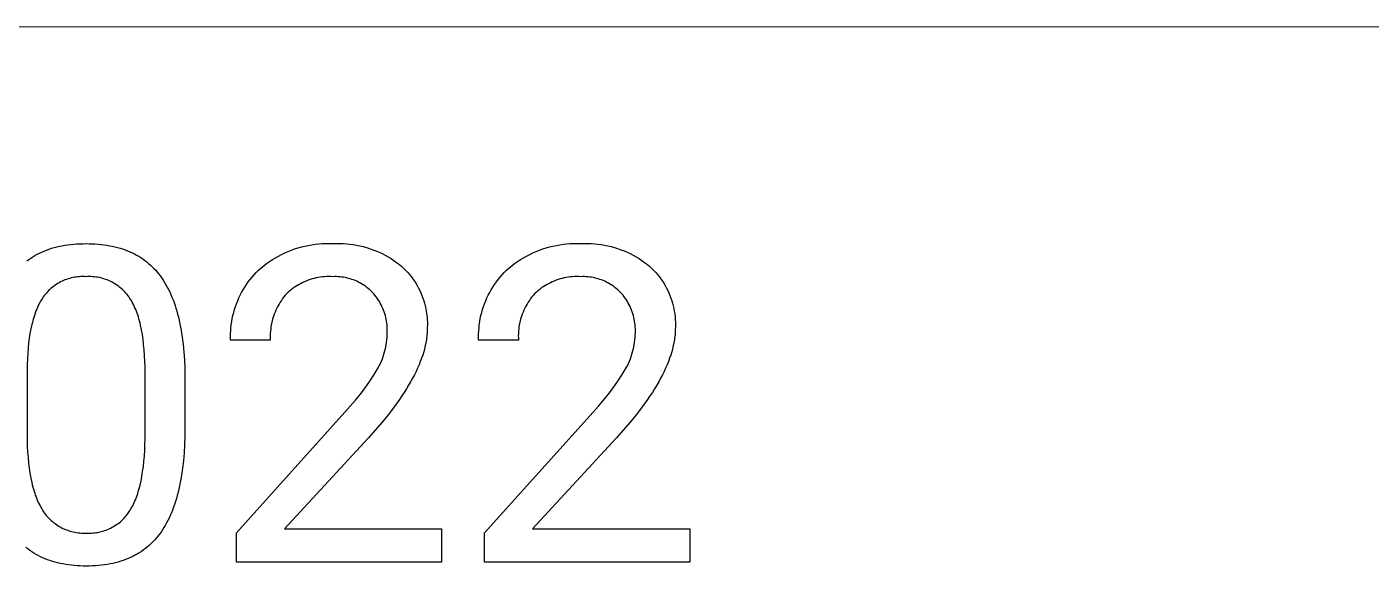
# Model space of a CAD drawing. Header units: millimetres. Extents: x -1519 to 3497, y -297 to 3208.
# Drawn here: x 2323.4 to 2472.1, y -76 to -16.4 of the extents above; entities that cross this region are included whole.
import ezdxf

# ---------------------------------------------------------------- set-up
doc = ezdxf.new("R2010")
doc.units = ezdxf.units.MM
doc.header["$MEASUREMENT"] = 0
doc.layers.add('Domyślny', color=7, linetype='Continuous', true_color=0x000000)

msp = doc.modelspace()

# ---------------------------------------------------------------- linework, layer by layer
at = {"layer": 'Domyślny', "color": 18, "lineweight": 15, "true_color": 0x000000}
msp.add_line((1601.48, -16.36), (3497.13, -16.36), dxfattribs=at)
at = {"layer": 'Domyślny'}
for p, q in [((2324.3, -41.64), (2324.55, -41.51)), ((2324.55, -41.51), (2324.8, -41.38)), ((2324.8, -41.38), (2325.05, -41.26)), ((2325.05, -41.26), (2325.31, -41.15)), ((2325.31, -41.15), (2325.58, -41.04)), ((2325.58, -41.04), (2325.86, -40.95)), ((2325.86, -40.95), (2326.13, -40.85)), ((2326.13, -40.85), (2326.42, -40.77)), ((2326.42, -40.77), (2326.71, -40.69)), ((2326.71, -40.69), (2327.01, -40.63)), ((2327.01, -40.63), (2327.31, -40.56)), ((2327.31, -40.56), (2327.62, -40.51)), ((2327.62, -40.51), (2327.93, -40.46)), ((2327.93, -40.46), (2328.25, -40.42)), ((2328.25, -40.42), (2328.58, -40.39)), ((2328.58, -40.39), (2328.91, -40.36)), ((2328.91, -40.36), (2329.25, -40.35)), ((2329.25, -40.35), (2329.59, -40.34)), ((2329.59, -40.34), (2329.94, -40.33)), ((2329.94, -40.33), (2330.29, -40.34)), ((2330.29, -40.34), (2330.63, -40.35)), ((2330.63, -40.35), (2330.96, -40.36)), ((2330.96, -40.36), (2331.29, -40.39)), ((2331.29, -40.39), (2331.61, -40.42)), ((2331.61, -40.42), (2331.93, -40.46)), ((2331.93, -40.46), (2332.24, -40.5)), ((2332.24, -40.5), (2332.55, -40.56)), ((2332.55, -40.56), (2332.85, -40.62)), ((2332.85, -40.62), (2333.14, -40.68)), ((2333.14, -40.68), (2333.43, -40.76)), ((2333.43, -40.76), (2333.72, -40.84)), ((2333.72, -40.84), (2333.99, -40.92)), ((2333.99, -40.92), (2334.26, -41.02)), ((2334.26, -41.02), (2334.53, -41.12)), ((2334.53, -41.12), (2334.79, -41.23)), ((2334.79, -41.23), (2335.04, -41.34)), ((2335.04, -41.34), (2335.29, -41.47)), ((2335.29, -41.47), (2335.54, -41.6)), ((2335.54, -41.6), (2335.77, -41.73)), ((2351.24, -41.7), (2351.58, -41.52)), ((2351.58, -41.52), (2351.94, -41.35)), ((2351.94, -41.35), (2352.29, -41.2)), ((2352.29, -41.2), (2352.66, -41.05)), ((2352.66, -41.05), (2353.02, -40.92)), ((2353.02, -40.92), (2353.4, -40.8)), ((2353.4, -40.8), (2353.77, -40.7)), ((2353.77, -40.7), (2354.15, -40.6)), ((2354.15, -40.6), (2354.53, -40.52)), ((2354.53, -40.52), (2354.92, -40.46)), ((2354.92, -40.46), (2355.3, -40.4)), ((2355.3, -40.4), (2355.69, -40.36)), ((2355.69, -40.36), (2356.08, -40.33)), ((2356.08, -40.33), (2356.47, -40.32)), ((2356.47, -40.32), (2356.86, -40.32)), ((2356.86, -40.32), (2357.25, -40.33)), ((2357.25, -40.33), (2357.63, -40.32)), ((2357.63, -40.32), (2358, -40.32)), ((2358, -40.32), (2358.37, -40.33)), ((2358.37, -40.33), (2358.75, -40.35)), ((2358.75, -40.35), (2359.12, -40.39)), ((2359.12, -40.39), (2359.49, -40.44)), ((2359.49, -40.44), (2359.86, -40.5)), ((2359.86, -40.5), (2360.23, -40.58)), ((2360.23, -40.58), (2360.59, -40.66)), ((2360.59, -40.66), (2360.95, -40.76)), ((2360.95, -40.76), (2361.31, -40.87)), ((2361.31, -40.87), (2361.66, -41)), ((2361.66, -41), (2362.01, -41.13)), ((2362.01, -41.13), (2362.36, -41.28)), ((2362.36, -41.28), (2362.7, -41.44)), ((2362.7, -41.44), (2363.03, -41.61)), ((2363.03, -41.61), (2363.36, -41.79)), ((2378.67, -41.7), (2379.02, -41.52)), ((2379.02, -41.52), (2379.37, -41.35)), ((2379.37, -41.35), (2379.73, -41.2)), ((2379.73, -41.2), (2380.09, -41.05)), ((2380.09, -41.05), (2380.46, -40.92)), ((2380.46, -40.92), (2380.83, -40.8)), ((2380.83, -40.8), (2381.2, -40.7)), ((2381.2, -40.7), (2381.58, -40.6)), ((2381.58, -40.6), (2381.97, -40.52)), ((2381.97, -40.52), (2382.35, -40.46)), ((2382.35, -40.46), (2382.74, -40.4)), ((2382.74, -40.4), (2383.12, -40.36)), ((2383.12, -40.36), (2383.51, -40.33)), ((2383.51, -40.33), (2383.9, -40.32)), ((2383.9, -40.32), (2384.29, -40.32)), ((2384.29, -40.32), (2384.68, -40.33)), ((2384.68, -40.33), (2385.06, -40.32)), ((2385.06, -40.32), (2385.43, -40.32)), ((2385.43, -40.32), (2385.81, -40.33)), ((2385.81, -40.33), (2386.18, -40.35)), ((2386.18, -40.35), (2386.55, -40.39)), ((2386.55, -40.39), (2386.93, -40.44)), ((2386.93, -40.44), (2387.29, -40.5)), ((2387.29, -40.5), (2387.66, -40.58)), ((2387.66, -40.58), (2388.03, -40.66)), ((2388.03, -40.66), (2388.39, -40.76)), ((2388.39, -40.76), (2388.74, -40.87)), ((2388.74, -40.87), (2389.1, -41)), ((2389.1, -41), (2389.45, -41.13)), ((2389.45, -41.13), (2389.79, -41.28)), ((2389.79, -41.28), (2390.13, -41.44)), ((2390.13, -41.44), (2390.46, -41.61)), ((2390.46, -41.61), (2390.79, -41.79)), ((2323.39, -42.25), (2323.61, -42.09)), ((2323.61, -42.09), (2323.83, -41.93)), ((2323.83, -41.93), (2324.07, -41.78)), ((2324.07, -41.78), (2324.3, -41.64)), ((2335.77, -41.73), (2336, -41.88)), ((2336, -41.88), (2336.23, -42.03)), ((2336.23, -42.03), (2336.45, -42.19)), ((2336.45, -42.19), (2336.66, -42.35)), ((2336.66, -42.35), (2336.87, -42.52)), ((2336.87, -42.52), (2337.07, -42.7)), ((2337.07, -42.7), (2337.27, -42.89)), ((2337.27, -42.89), (2337.46, -43.08)), ((2337.46, -43.08), (2337.65, -43.28)), ((2349.02, -43.28), (2349.31, -43.02)), ((2349.31, -43.02), (2349.61, -42.78)), ((2349.61, -42.78), (2349.92, -42.54)), ((2349.92, -42.54), (2350.24, -42.31)), ((2350.24, -42.31), (2350.57, -42.1)), ((2350.57, -42.1), (2350.9, -41.89)), ((2350.9, -41.89), (2351.24, -41.7)), ((2363.36, -41.79), (2363.68, -41.99)), ((2363.68, -41.99), (2363.99, -42.19)), ((2363.99, -42.19), (2364.3, -42.41)), ((2364.3, -42.41), (2364.6, -42.63)), ((2364.6, -42.63), (2364.89, -42.87)), ((2364.89, -42.87), (2365.11, -43.08)), ((2365.11, -43.08), (2365.32, -43.29)), ((2376.45, -43.28), (2376.74, -43.02)), ((2376.74, -43.02), (2377.04, -42.78)), ((2377.04, -42.78), (2377.35, -42.54)), ((2377.35, -42.54), (2377.67, -42.31)), ((2377.67, -42.31), (2378, -42.1)), ((2378, -42.1), (2378.33, -41.89)), ((2378.33, -41.89), (2378.67, -41.7)), ((2390.79, -41.79), (2391.11, -41.99)), ((2391.11, -41.99), (2391.42, -42.19)), ((2391.42, -42.19), (2391.73, -42.41)), ((2391.73, -42.41), (2392.03, -42.63)), ((2392.03, -42.63), (2392.32, -42.87)), ((2392.32, -42.87), (2392.54, -43.08)), ((2392.54, -43.08), (2392.75, -43.29)), ((2327.12, -44.57), (2326.96, -44.66)), ((2327.29, -44.49), (2327.12, -44.57)), ((2327.45, -44.42), (2327.29, -44.49)), ((2327.62, -44.35), (2327.45, -44.42)), ((2327.79, -44.28), (2327.62, -44.35)), ((2327.96, -44.22), (2327.79, -44.28)), ((2328.14, -44.17), (2327.96, -44.22)), ((2328.31, -44.13), (2328.14, -44.17)), ((2328.49, -44.09), (2328.31, -44.13)), ((2328.67, -44.05), (2328.49, -44.09)), ((2328.85, -44.03), (2328.67, -44.05)), ((2329.03, -44), (2328.85, -44.03)), ((2329.21, -43.99), (2329.03, -44)), ((2329.39, -43.98), (2329.21, -43.99)), ((2329.58, -43.98), (2329.39, -43.98)), ((2329.76, -43.98), (2329.58, -43.98)), ((2329.94, -43.99), (2329.76, -43.98)), ((2330.12, -43.98), (2329.94, -43.99)), ((2330.31, -43.98), (2330.12, -43.98)), ((2330.49, -43.98), (2330.31, -43.98)), ((2330.67, -43.99), (2330.49, -43.98)), ((2330.86, -44), (2330.67, -43.99)), ((2331.04, -44.03), (2330.86, -44)), ((2331.22, -44.05), (2331.04, -44.03)), ((2331.4, -44.09), (2331.22, -44.05)), ((2331.58, -44.13), (2331.4, -44.09)), ((2331.76, -44.17), (2331.58, -44.13)), ((2331.93, -44.23), (2331.76, -44.17)), ((2332.11, -44.28), (2331.93, -44.23)), ((2332.28, -44.35), (2332.11, -44.28)), ((2332.45, -44.42), (2332.28, -44.35)), ((2332.62, -44.49), (2332.45, -44.42)), ((2332.78, -44.57), (2332.62, -44.49)), ((2332.94, -44.66), (2332.78, -44.57)), ((2337.65, -43.28), (2337.83, -43.49)), ((2337.83, -43.49), (2338, -43.7)), ((2338, -43.7), (2338.17, -43.92)), ((2338.17, -43.92), (2338.33, -44.15)), ((2338.33, -44.15), (2338.49, -44.38)), ((2338.49, -44.38), (2338.64, -44.63)), ((2347.7, -44.85), (2347.89, -44.57)), ((2347.89, -44.57), (2348.1, -44.3)), ((2348.1, -44.3), (2348.32, -44.03)), ((2348.32, -44.03), (2348.54, -43.77)), ((2348.54, -43.77), (2348.77, -43.52)), ((2348.77, -43.52), (2349.02, -43.28)), ((2354.08, -44.56), (2353.87, -44.66)), ((2354.29, -44.47), (2354.08, -44.56)), ((2354.51, -44.39), (2354.29, -44.47)), ((2354.73, -44.31), (2354.51, -44.39)), ((2354.95, -44.24), (2354.73, -44.31)), ((2355.18, -44.18), (2354.95, -44.24)), ((2355.4, -44.13), (2355.18, -44.18)), ((2355.63, -44.09), (2355.4, -44.13)), ((2355.86, -44.05), (2355.63, -44.09)), ((2356.09, -44.02), (2355.86, -44.05)), ((2356.32, -44), (2356.09, -44.02)), ((2356.55, -43.98), (2356.32, -44)), ((2356.79, -43.98), (2356.55, -43.98)), ((2357.02, -43.98), (2356.79, -43.98)), ((2357.25, -43.99), (2357.02, -43.98)), ((2357.45, -43.98), (2357.25, -43.99)), ((2357.64, -43.98), (2357.45, -43.98)), ((2357.83, -43.99), (2357.64, -43.98)), ((2358.03, -44.01), (2357.83, -43.99)), ((2358.22, -44.03), (2358.03, -44.01)), ((2358.41, -44.05), (2358.22, -44.03)), ((2358.6, -44.09), (2358.41, -44.05)), ((2358.79, -44.13), (2358.6, -44.09)), ((2358.98, -44.17), (2358.79, -44.13)), ((2359.17, -44.23), (2358.98, -44.17)), ((2359.35, -44.29), (2359.17, -44.23)), ((2359.54, -44.35), (2359.35, -44.29)), ((2359.72, -44.42), (2359.54, -44.35)), ((2359.89, -44.5), (2359.72, -44.42)), ((2360.07, -44.58), (2359.89, -44.5)), ((2360.24, -44.67), (2360.07, -44.58)), ((2365.32, -43.29), (2365.52, -43.51)), ((2365.52, -43.51), (2365.72, -43.74)), ((2365.72, -43.74), (2365.91, -43.98)), ((2365.91, -43.98), (2366.09, -44.22)), ((2366.09, -44.22), (2366.26, -44.47)), ((2366.26, -44.47), (2366.42, -44.72)), ((2375.13, -44.85), (2375.33, -44.57)), ((2375.33, -44.57), (2375.53, -44.3)), ((2375.53, -44.3), (2375.75, -44.03)), ((2375.75, -44.03), (2375.97, -43.77)), ((2375.97, -43.77), (2376.21, -43.52)), ((2376.21, -43.52), (2376.45, -43.28)), ((2381.51, -44.56), (2381.3, -44.66)), ((2381.73, -44.47), (2381.51, -44.56)), ((2381.94, -44.39), (2381.73, -44.47)), ((2382.16, -44.31), (2381.94, -44.39)), ((2382.38, -44.24), (2382.16, -44.31)), ((2382.61, -44.18), (2382.38, -44.24)), ((2382.84, -44.13), (2382.61, -44.18)), ((2383.06, -44.09), (2382.84, -44.13)), ((2383.29, -44.05), (2383.06, -44.09)), ((2383.52, -44.02), (2383.29, -44.05)), ((2383.76, -44), (2383.52, -44.02)), ((2383.99, -43.98), (2383.76, -44)), ((2384.22, -43.98), (2383.99, -43.98)), ((2384.45, -43.98), (2384.22, -43.98)), ((2384.68, -43.99), (2384.45, -43.98)), ((2384.88, -43.98), (2384.68, -43.99)), ((2385.07, -43.98), (2384.88, -43.98)), ((2385.27, -43.99), (2385.07, -43.98)), ((2385.46, -44.01), (2385.27, -43.99)), ((2385.65, -44.03), (2385.46, -44.01)), ((2385.85, -44.05), (2385.65, -44.03)), ((2386.04, -44.09), (2385.85, -44.05)), ((2386.23, -44.13), (2386.04, -44.09)), ((2386.41, -44.17), (2386.23, -44.13)), ((2386.6, -44.23), (2386.41, -44.17)), ((2386.79, -44.29), (2386.6, -44.23)), ((2386.97, -44.35), (2386.79, -44.29)), ((2387.15, -44.42), (2386.97, -44.35)), ((2387.33, -44.5), (2387.15, -44.42)), ((2387.5, -44.58), (2387.33, -44.5)), ((2387.67, -44.67), (2387.5, -44.58)), ((2392.75, -43.29), (2392.95, -43.51)), ((2392.95, -43.51), (2393.15, -43.74)), ((2393.15, -43.74), (2393.34, -43.98)), ((2393.34, -43.98), (2393.52, -44.22)), ((2393.52, -44.22), (2393.69, -44.47)), ((2393.69, -44.47), (2393.85, -44.72)), ((2325.33, -46.08), (2325.22, -46.23)), ((2325.44, -45.94), (2325.33, -46.08)), ((2325.56, -45.8), (2325.44, -45.94)), ((2325.68, -45.66), (2325.56, -45.8)), ((2325.81, -45.53), (2325.68, -45.66)), ((2325.94, -45.41), (2325.81, -45.53)), ((2326.07, -45.29), (2325.94, -45.41)), ((2326.21, -45.17), (2326.07, -45.29)), ((2326.35, -45.06), (2326.21, -45.17)), ((2326.5, -44.95), (2326.35, -45.06)), ((2326.65, -44.85), (2326.5, -44.95)), ((2326.81, -44.75), (2326.65, -44.85)), ((2326.96, -44.66), (2326.81, -44.75)), ((2333.1, -44.75), (2332.94, -44.66)), ((2333.26, -44.85), (2333.1, -44.75)), ((2333.41, -44.95), (2333.26, -44.85)), ((2333.56, -45.06), (2333.41, -44.95)), ((2333.7, -45.17), (2333.56, -45.06)), ((2333.84, -45.29), (2333.7, -45.17)), ((2333.98, -45.41), (2333.84, -45.29)), ((2334.11, -45.54), (2333.98, -45.41)), ((2334.24, -45.67), (2334.11, -45.54)), ((2334.36, -45.81), (2334.24, -45.67)), ((2334.48, -45.95), (2334.36, -45.81)), ((2334.6, -46.09), (2334.48, -45.95)), ((2338.64, -44.63), (2338.79, -44.88)), ((2338.79, -44.88), (2338.93, -45.14)), ((2338.93, -45.14), (2339.07, -45.4)), ((2339.07, -45.4), (2339.2, -45.68)), ((2339.2, -45.68), (2339.33, -45.96)), ((2339.33, -45.96), (2339.45, -46.25)), ((2346.86, -46.34), (2347, -46.03)), ((2347, -46.03), (2347.16, -45.73)), ((2347.16, -45.73), (2347.33, -45.43)), ((2347.33, -45.43), (2347.51, -45.14)), ((2347.51, -45.14), (2347.7, -44.85)), ((2351.99, -46.03), (2351.84, -46.22)), ((2352.15, -45.84), (2351.99, -46.03)), ((2352.32, -45.69), (2352.15, -45.84)), ((2352.5, -45.54), (2352.32, -45.69)), ((2352.68, -45.39), (2352.5, -45.54)), ((2352.87, -45.25), (2352.68, -45.39)), ((2353.06, -45.12), (2352.87, -45.25)), ((2353.26, -45), (2353.06, -45.12)), ((2353.46, -44.88), (2353.26, -45)), ((2353.66, -44.76), (2353.46, -44.88)), ((2353.87, -44.66), (2353.66, -44.76)), ((2360.41, -44.77), (2360.24, -44.67)), ((2360.58, -44.87), (2360.41, -44.77)), ((2360.74, -44.98), (2360.58, -44.87)), ((2360.9, -45.09), (2360.74, -44.98)), ((2361.05, -45.21), (2360.9, -45.09)), ((2361.2, -45.33), (2361.05, -45.21)), ((2361.35, -45.45), (2361.2, -45.33)), ((2361.49, -45.59), (2361.35, -45.45)), ((2361.63, -45.72), (2361.49, -45.59)), ((2361.77, -45.88), (2361.63, -45.72)), ((2361.9, -46.04), (2361.77, -45.88)), ((2362.03, -46.21), (2361.9, -46.04)), ((2366.42, -44.72), (2366.57, -44.98)), ((2366.57, -44.98), (2366.72, -45.25)), ((2366.72, -45.25), (2366.85, -45.52)), ((2366.85, -45.52), (2366.98, -45.79)), ((2366.98, -45.79), (2367.09, -46.07)), ((2367.09, -46.07), (2367.2, -46.35)), ((2374.29, -46.34), (2374.44, -46.03)), ((2374.44, -46.03), (2374.59, -45.73)), ((2374.59, -45.73), (2374.76, -45.43)), ((2374.76, -45.43), (2374.94, -45.14)), ((2374.94, -45.14), (2375.13, -44.85)), ((2379.42, -46.03), (2379.27, -46.22)), ((2379.59, -45.84), (2379.42, -46.03)), ((2379.76, -45.69), (2379.59, -45.84)), ((2379.93, -45.54), (2379.76, -45.69)), ((2380.12, -45.39), (2379.93, -45.54)), ((2380.3, -45.25), (2380.12, -45.39)), ((2380.49, -45.12), (2380.3, -45.25)), ((2380.69, -45), (2380.49, -45.12)), ((2380.89, -44.88), (2380.69, -45)), ((2381.09, -44.76), (2380.89, -44.88)), ((2381.3, -44.66), (2381.09, -44.76)), ((2387.84, -44.77), (2387.67, -44.67)), ((2388.01, -44.87), (2387.84, -44.77)), ((2388.17, -44.98), (2388.01, -44.87)), ((2388.33, -45.09), (2388.17, -44.98)), ((2388.48, -45.21), (2388.33, -45.09)), ((2388.63, -45.33), (2388.48, -45.21)), ((2388.78, -45.45), (2388.63, -45.33)), ((2388.92, -45.59), (2388.78, -45.45)), ((2389.06, -45.72), (2388.92, -45.59)), ((2389.2, -45.88), (2389.06, -45.72)), ((2389.34, -46.04), (2389.2, -45.88)), ((2389.47, -46.21), (2389.34, -46.04)), ((2393.85, -44.72), (2394.01, -44.98)), ((2394.01, -44.98), (2394.15, -45.25)), ((2394.15, -45.25), (2394.29, -45.52)), ((2394.29, -45.52), (2394.41, -45.79)), ((2394.41, -45.79), (2394.53, -46.07)), ((2394.53, -46.07), (2394.63, -46.35)), ((2324.57, -47.39), (2324.49, -47.58)), ((2324.66, -47.21), (2324.57, -47.39)), ((2324.74, -47.03), (2324.66, -47.21)), ((2324.83, -46.86), (2324.74, -47.03)), ((2324.92, -46.69), (2324.83, -46.86)), ((2325.02, -46.53), (2324.92, -46.69)), ((2325.12, -46.38), (2325.02, -46.53)), ((2325.22, -46.23), (2325.12, -46.38)), ((2334.71, -46.24), (2334.6, -46.09)), ((2334.81, -46.39), (2334.71, -46.24)), ((2334.91, -46.54), (2334.81, -46.39)), ((2335.01, -46.71), (2334.91, -46.54)), ((2335.1, -46.87), (2335.01, -46.71)), ((2335.19, -47.05), (2335.1, -46.87)), ((2335.28, -47.23), (2335.19, -47.05)), ((2335.36, -47.42), (2335.28, -47.23)), ((2335.44, -47.61), (2335.36, -47.42)), ((2339.45, -46.25), (2339.57, -46.54)), ((2339.57, -46.54), (2339.68, -46.85)), ((2339.68, -46.85), (2339.79, -47.16)), ((2339.79, -47.16), (2339.89, -47.48)), ((2339.89, -47.48), (2339.99, -47.8)), ((2346.37, -47.62), (2346.47, -47.3)), ((2346.47, -47.3), (2346.59, -46.98)), ((2346.59, -46.98), (2346.72, -46.66)), ((2346.72, -46.66), (2346.86, -46.34)), ((2351.05, -47.46), (2350.95, -47.68)), ((2351.17, -47.24), (2351.05, -47.46)), ((2351.29, -47.03), (2351.17, -47.24)), ((2351.41, -46.82), (2351.29, -47.03)), ((2351.55, -46.61), (2351.41, -46.82)), ((2351.69, -46.41), (2351.55, -46.61)), ((2351.84, -46.22), (2351.69, -46.41)), ((2362.16, -46.38), (2362.03, -46.21)), ((2362.27, -46.56), (2362.16, -46.38)), ((2362.39, -46.74), (2362.27, -46.56)), ((2362.49, -46.92), (2362.39, -46.74)), ((2362.59, -47.11), (2362.49, -46.92)), ((2362.68, -47.29), (2362.59, -47.11)), ((2362.77, -47.49), (2362.68, -47.29)), ((2362.85, -47.68), (2362.77, -47.49)), ((2367.2, -46.35), (2367.3, -46.64)), ((2367.3, -46.64), (2367.38, -46.93)), ((2367.38, -46.93), (2367.46, -47.22)), ((2367.46, -47.22), (2367.52, -47.51)), ((2367.52, -47.51), (2367.58, -47.81)), ((2373.8, -47.62), (2373.91, -47.3)), ((2373.91, -47.3), (2374.02, -46.98)), ((2374.02, -46.98), (2374.15, -46.66)), ((2374.15, -46.66), (2374.29, -46.34)), ((2378.49, -47.46), (2378.38, -47.68)), ((2378.6, -47.24), (2378.49, -47.46)), ((2378.72, -47.03), (2378.6, -47.24)), ((2378.85, -46.82), (2378.72, -47.03)), ((2378.98, -46.61), (2378.85, -46.82)), ((2379.12, -46.41), (2378.98, -46.61)), ((2379.27, -46.22), (2379.12, -46.41)), ((2389.59, -46.38), (2389.47, -46.21)), ((2389.71, -46.56), (2389.59, -46.38)), ((2389.82, -46.74), (2389.71, -46.56)), ((2389.92, -46.92), (2389.82, -46.74)), ((2390.02, -47.11), (2389.92, -46.92)), ((2390.12, -47.29), (2390.02, -47.11)), ((2390.2, -47.49), (2390.12, -47.29)), ((2390.28, -47.68), (2390.2, -47.49)), ((2394.63, -46.35), (2394.73, -46.64)), ((2394.73, -46.64), (2394.82, -46.93)), ((2394.82, -46.93), (2394.89, -47.22)), ((2394.89, -47.22), (2394.96, -47.51)), ((2394.96, -47.51), (2395.01, -47.81)), ((2324.01, -49.05), (2323.95, -49.28)), ((2324.07, -48.82), (2324.01, -49.05)), ((2324.13, -48.6), (2324.07, -48.82)), ((2324.2, -48.39), (2324.13, -48.6)), ((2324.27, -48.18), (2324.2, -48.39)), ((2324.34, -47.97), (2324.27, -48.18)), ((2324.41, -47.78), (2324.34, -47.97)), ((2324.49, -47.58), (2324.41, -47.78)), ((2335.52, -47.81), (2335.44, -47.61)), ((2335.6, -48.01), (2335.52, -47.81)), ((2335.67, -48.22), (2335.6, -48.01)), ((2335.74, -48.44), (2335.67, -48.22)), ((2335.8, -48.66), (2335.74, -48.44)), ((2335.86, -48.88), (2335.8, -48.66)), ((2335.92, -49.12), (2335.86, -48.88)), ((2339.99, -47.8), (2340.08, -48.14)), ((2340.08, -48.14), (2340.16, -48.48)), ((2340.16, -48.48), (2340.25, -48.83)), ((2340.25, -48.83), (2340.32, -49.19)), ((2346.01, -49.3), (2346.06, -48.96)), ((2346.06, -48.96), (2346.12, -48.62)), ((2346.12, -48.62), (2346.19, -48.29)), ((2346.19, -48.29), (2346.28, -47.95)), ((2346.28, -47.95), (2346.37, -47.62)), ((2350.54, -48.83), (2350.49, -49.07)), ((2350.61, -48.59), (2350.54, -48.83)), ((2350.68, -48.36), (2350.61, -48.59)), ((2350.76, -48.13), (2350.68, -48.36)), ((2350.85, -47.9), (2350.76, -48.13)), ((2350.95, -47.68), (2350.85, -47.9)), ((2362.92, -47.88), (2362.85, -47.68)), ((2362.99, -48.08), (2362.92, -47.88)), ((2363.05, -48.28), (2362.99, -48.08)), ((2363.1, -48.49), (2363.05, -48.28)), ((2363.15, -48.7), (2363.1, -48.49)), ((2363.19, -48.9), (2363.15, -48.7)), ((2363.22, -49.11), (2363.19, -48.9)), ((2367.58, -47.81), (2367.62, -48.11)), ((2367.62, -48.11), (2367.66, -48.41)), ((2367.66, -48.41), (2367.68, -48.71)), ((2367.68, -48.71), (2367.7, -49.01)), ((2367.7, -49.01), (2367.7, -49.31)), ((2373.44, -49.3), (2373.49, -48.96)), ((2373.49, -48.96), (2373.55, -48.62)), ((2373.55, -48.62), (2373.63, -48.29)), ((2373.63, -48.29), (2373.71, -47.95)), ((2373.71, -47.95), (2373.8, -47.62)), ((2377.98, -48.83), (2377.92, -49.07)), ((2378.04, -48.59), (2377.98, -48.83)), ((2378.12, -48.36), (2378.04, -48.59)), ((2378.2, -48.13), (2378.12, -48.36)), ((2378.29, -47.9), (2378.2, -48.13)), ((2378.38, -47.68), (2378.29, -47.9)), ((2390.36, -47.88), (2390.28, -47.68)), ((2390.42, -48.08), (2390.36, -47.88)), ((2390.48, -48.28), (2390.42, -48.08)), ((2390.53, -48.49), (2390.48, -48.28)), ((2390.58, -48.7), (2390.53, -48.49)), ((2390.62, -48.9), (2390.58, -48.7)), ((2390.65, -49.11), (2390.62, -48.9)), ((2395.01, -47.81), (2395.06, -48.11)), ((2395.06, -48.11), (2395.09, -48.41)), ((2395.09, -48.41), (2395.12, -48.71)), ((2395.12, -48.71), (2395.13, -49.01)), ((2395.13, -49.01), (2395.13, -49.31)), ((2323.75, -50.26), (2323.67, -50.78)), ((2323.85, -49.76), (2323.75, -50.26)), ((2323.95, -49.28), (2323.85, -49.76)), ((2335.98, -49.36), (2335.92, -49.12)), ((2336.09, -49.85), (2335.98, -49.36)), ((2336.18, -50.37), (2336.09, -49.85)), ((2336.26, -50.92), (2336.18, -50.37)), ((2340.32, -49.19), (2340.46, -49.93)), ((2340.46, -49.93), (2340.58, -50.69)), ((2345.93, -50.32), (2345.95, -49.98)), ((2345.93, -50.67), (2345.93, -50.32)), ((2345.95, -49.98), (2345.97, -49.64)), ((2345.97, -49.64), (2346.01, -49.3)), ((2350.33, -50.28), (2350.32, -50.52)), ((2350.32, -50.52), (2350.32, -50.76)), ((2350.34, -50.03), (2350.33, -50.28)), ((2350.37, -49.79), (2350.34, -50.03)), ((2350.4, -49.55), (2350.37, -49.79)), ((2350.44, -49.3), (2350.4, -49.55)), ((2350.49, -49.07), (2350.44, -49.3)), ((2363.24, -49.32), (2363.22, -49.11)), ((2363.26, -49.53), (2363.24, -49.32)), ((2363.25, -50.71), (2363.26, -50.44)), ((2363.27, -49.74), (2363.26, -49.53)), ((2363.26, -50.44), (2363.27, -50.17)), ((2363.27, -49.95), (2363.27, -49.74)), ((2363.27, -50.17), (2363.27, -49.95)), ((2367.65, -50.43), (2367.64, -50.59)), ((2367.67, -50.26), (2367.65, -50.43)), ((2367.68, -50.1), (2367.67, -50.26)), ((2367.69, -49.94), (2367.68, -50.1)), ((2367.7, -49.31), (2367.69, -49.62)), ((2367.69, -49.62), (2367.69, -49.78)), ((2367.69, -49.78), (2367.69, -49.94)), ((2373.36, -50.32), (2373.38, -49.98)), ((2373.36, -50.67), (2373.36, -50.32)), ((2373.38, -49.98), (2373.41, -49.64)), ((2373.41, -49.64), (2373.44, -49.3)), ((2377.76, -50.28), (2377.75, -50.52)), ((2377.75, -50.52), (2377.76, -50.76)), ((2377.78, -50.03), (2377.76, -50.28)), ((2377.8, -49.79), (2377.78, -50.03)), ((2377.83, -49.55), (2377.8, -49.79)), ((2377.87, -49.3), (2377.83, -49.55)), ((2377.92, -49.07), (2377.87, -49.3)), ((2390.67, -49.32), (2390.65, -49.11)), ((2390.69, -49.53), (2390.67, -49.32)), ((2390.68, -50.71), (2390.69, -50.44)), ((2390.7, -49.74), (2390.69, -49.53)), ((2390.69, -50.44), (2390.7, -50.17)), ((2390.7, -49.95), (2390.7, -49.74)), ((2390.7, -50.17), (2390.7, -49.95)), ((2395.09, -50.43), (2395.07, -50.59)), ((2395.1, -50.26), (2395.09, -50.43)), ((2395.11, -50.1), (2395.1, -50.26)), ((2395.12, -49.94), (2395.11, -50.1)), ((2395.13, -49.62), (2395.12, -49.78)), ((2395.12, -49.78), (2395.12, -49.94)), ((2395.13, -49.31), (2395.13, -49.62)), ((2323.54, -51.88), (2323.5, -52.47)), ((2323.6, -51.32), (2323.54, -51.88)), ((2323.67, -50.78), (2323.6, -51.32)), ((2336.32, -51.49), (2336.26, -50.92)), ((2336.38, -52.08), (2336.32, -51.49)), ((2340.58, -50.69), (2340.68, -51.49)), ((2340.68, -51.49), (2340.76, -52.32)), ((2345.94, -51.01), (2345.93, -50.67)), ((2350.33, -51.01), (2345.94, -51.01)), ((2350.32, -50.76), (2350.33, -51.01)), ((2363.04, -52.05), (2363.1, -51.78)), ((2363.1, -51.78), (2363.15, -51.52)), ((2363.15, -51.52), (2363.19, -51.25)), ((2363.19, -51.25), (2363.22, -50.98)), ((2363.22, -50.98), (2363.25, -50.71)), ((2367.38, -51.95), (2367.29, -52.3)), ((2367.46, -51.6), (2367.38, -51.95)), ((2367.53, -51.26), (2367.46, -51.6)), ((2367.59, -50.93), (2367.53, -51.26)), ((2367.61, -50.76), (2367.59, -50.93)), ((2367.64, -50.59), (2367.61, -50.76)), ((2373.37, -51.01), (2373.36, -50.67)), ((2377.77, -51.01), (2373.37, -51.01)), ((2377.76, -50.76), (2377.77, -51.01)), ((2390.47, -52.05), (2390.53, -51.78)), ((2390.53, -51.78), (2390.58, -51.52)), ((2390.58, -51.52), (2390.62, -51.25)), ((2390.62, -51.25), (2390.66, -50.98)), ((2390.66, -50.98), (2390.68, -50.71)), ((2394.81, -51.95), (2394.72, -52.3)), ((2394.9, -51.6), (2394.81, -51.95)), ((2394.97, -51.26), (2394.9, -51.6)), ((2395.02, -50.93), (2394.97, -51.26)), ((2395.05, -50.76), (2395.02, -50.93)), ((2395.07, -50.59), (2395.05, -50.76)), ((2323.46, -53.07), (2323.44, -53.7)), ((2323.5, -52.47), (2323.46, -53.07)), ((2336.42, -52.69), (2336.38, -52.08)), ((2336.45, -53.33), (2336.42, -52.69)), ((2336.47, -53.99), (2336.45, -53.33)), ((2340.76, -52.32), (2340.82, -53.18)), ((2340.82, -53.18), (2340.86, -54.07)), ((2362.5, -53.59), (2362.61, -53.34)), ((2362.61, -53.34), (2362.72, -53.09)), ((2362.72, -53.09), (2362.81, -52.83)), ((2362.81, -52.83), (2362.9, -52.57)), ((2362.9, -52.57), (2362.97, -52.31)), ((2362.97, -52.31), (2363.04, -52.05)), ((2366.92, -53.37), (2366.78, -53.73)), ((2367.06, -53.01), (2366.92, -53.37)), ((2367.18, -52.65), (2367.06, -53.01)), ((2367.29, -52.3), (2367.18, -52.65)), ((2389.94, -53.59), (2390.05, -53.34)), ((2390.05, -53.34), (2390.15, -53.09)), ((2390.15, -53.09), (2390.24, -52.83)), ((2390.24, -52.83), (2390.33, -52.57)), ((2390.33, -52.57), (2390.4, -52.31)), ((2390.4, -52.31), (2390.47, -52.05)), ((2394.36, -53.37), (2394.21, -53.73)), ((2394.49, -53.01), (2394.36, -53.37)), ((2394.61, -52.65), (2394.49, -53.01)), ((2394.72, -52.3), (2394.61, -52.65)), ((2323.44, -53.7), (2323.43, -54.35)), ((2323.43, -54.35), (2323.43, -61.38)), ((2336.48, -54.68), (2336.47, -53.99)), ((2336.48, -61.88), (2336.48, -54.68)), ((2340.86, -54.07), (2340.88, -54.99)), ((2340.88, -54.99), (2340.88, -60.71)), ((2361.32, -55.55), (2361.8, -54.82)), ((2361.8, -54.82), (2362.26, -54.07)), ((2362.26, -54.07), (2362.38, -53.83)), ((2362.38, -53.83), (2362.5, -53.59)), ((2366.26, -54.84), (2366.06, -55.22)), ((2366.45, -54.47), (2366.26, -54.84)), ((2366.62, -54.1), (2366.45, -54.47)), ((2366.78, -53.73), (2366.62, -54.1)), ((2388.75, -55.55), (2389.23, -54.82)), ((2389.23, -54.82), (2389.69, -54.07)), ((2389.69, -54.07), (2389.82, -53.83)), ((2389.82, -53.83), (2389.94, -53.59)), ((2393.69, -54.84), (2393.5, -55.22)), ((2393.88, -54.47), (2393.69, -54.84)), ((2394.05, -54.1), (2393.88, -54.47)), ((2394.21, -53.73), (2394.05, -54.1)), ((2360.29, -56.97), (2360.81, -56.27)), ((2360.81, -56.27), (2361.32, -55.55)), ((2365.4, -56.38), (2365.15, -56.78)), ((2365.63, -55.99), (2365.4, -56.38)), ((2365.85, -55.61), (2365.63, -55.99)), ((2366.06, -55.22), (2365.85, -55.61)), ((2387.72, -56.97), (2388.25, -56.27)), ((2388.25, -56.27), (2388.75, -55.55)), ((2392.83, -56.38), (2392.58, -56.78)), ((2393.06, -55.99), (2392.83, -56.38)), ((2393.29, -55.61), (2393.06, -55.99)), ((2393.5, -55.22), (2393.29, -55.61)), ((2359.17, -58.32), (2359.74, -57.66)), ((2359.74, -57.66), (2360.29, -56.97)), ((2364.61, -57.58), (2364.03, -58.39)), ((2364.89, -57.17), (2364.61, -57.58)), ((2365.15, -56.78), (2364.89, -57.17)), ((2386.61, -58.32), (2387.17, -57.66)), ((2387.17, -57.66), (2387.72, -56.97)), ((2392.05, -57.58), (2391.46, -58.39)), ((2392.32, -57.17), (2392.05, -57.58)), ((2392.58, -56.78), (2392.32, -57.17)), ((2346.6, -72.31), (2358.58, -58.97)), ((2358.58, -58.97), (2359.17, -58.32)), ((2363.39, -59.22), (2362.7, -60.07)), ((2364.03, -58.39), (2363.39, -59.22)), ((2374.03, -72.31), (2386.02, -58.97)), ((2386.02, -58.97), (2386.61, -58.32)), ((2390.82, -59.22), (2390.14, -60.07)), ((2391.46, -58.39), (2390.82, -59.22)), ((2340.88, -60.71), (2340.87, -61.67)), ((2361.97, -60.93), (2361.18, -61.81)), ((2362.7, -60.07), (2361.97, -60.93)), ((2389.4, -60.93), (2388.61, -61.81)), ((2390.14, -60.07), (2389.4, -60.93)), ((2323.43, -61.38), (2323.43, -62.07)), ((2323.43, -62.07), (2323.45, -62.74)), ((2336.46, -62.55), (2336.48, -61.88)), ((2340.87, -61.67), (2340.84, -62.59)), ((2361.18, -61.81), (2351.9, -71.88)), ((2388.61, -61.81), (2379.34, -71.88)), ((2323.45, -62.74), (2323.48, -63.38)), ((2323.48, -63.38), (2323.53, -64)), ((2336.35, -64.41), (2336.4, -63.81)), ((2336.4, -63.81), (2336.44, -63.19)), ((2336.44, -63.19), (2336.46, -62.55)), ((2340.79, -63.48), (2340.71, -64.34)), ((2340.84, -62.59), (2340.79, -63.48)), ((2323.53, -64), (2323.58, -64.6)), ((2323.58, -64.6), (2323.65, -65.17)), ((2323.65, -65.17), (2323.74, -65.73)), ((2336.21, -65.54), (2336.29, -64.98)), ((2336.29, -64.98), (2336.35, -64.41)), ((2340.62, -65.17), (2340.51, -65.96)), ((2340.71, -64.34), (2340.62, -65.17)), ((2323.74, -65.73), (2323.83, -66.26)), ((2323.83, -66.26), (2323.94, -66.76)), ((2323.94, -66.76), (2324, -67.01)), ((2335.92, -67.06), (2336.03, -66.58)), ((2336.03, -66.58), (2336.13, -66.07)), ((2336.13, -66.07), (2336.21, -65.54)), ((2340.37, -66.73), (2340.3, -67.1)), ((2340.51, -65.96), (2340.37, -66.73)), ((2324, -67.01), (2324.06, -67.25)), ((2324.06, -67.25), (2324.13, -67.48)), ((2324.13, -67.48), (2324.2, -67.71)), ((2324.2, -67.71), (2324.27, -67.93)), ((2324.27, -67.93), (2324.34, -68.14)), ((2324.34, -68.14), (2324.42, -68.35)), ((2324.42, -68.35), (2324.5, -68.56)), ((2335.44, -68.58), (2335.52, -68.38)), ((2335.52, -68.38), (2335.6, -68.17)), ((2335.6, -68.17), (2335.67, -67.96)), ((2335.67, -67.96), (2335.73, -67.74)), ((2335.73, -67.74), (2335.8, -67.52)), ((2335.8, -67.52), (2335.86, -67.29)), ((2335.86, -67.29), (2335.92, -67.06)), ((2340.04, -68.17), (2339.95, -68.51)), ((2340.13, -67.82), (2340.04, -68.17)), ((2340.22, -67.47), (2340.13, -67.82)), ((2340.3, -67.1), (2340.22, -67.47)), ((2324.5, -68.56), (2324.58, -68.76)), ((2324.58, -68.76), (2324.67, -68.95)), ((2324.67, -68.95), (2324.76, -69.14)), ((2324.76, -69.14), (2324.86, -69.32)), ((2324.86, -69.32), (2324.95, -69.49)), ((2324.95, -69.49), (2325.05, -69.66)), ((2325.05, -69.66), (2325.15, -69.82)), ((2325.15, -69.82), (2325.25, -69.98)), ((2334.73, -69.97), (2334.83, -69.82)), ((2334.83, -69.82), (2334.92, -69.66)), ((2334.92, -69.66), (2335.02, -69.49)), ((2335.02, -69.49), (2335.11, -69.32)), ((2335.11, -69.32), (2335.2, -69.14)), ((2335.2, -69.14), (2335.28, -68.96)), ((2335.28, -68.96), (2335.36, -68.77)), ((2335.36, -68.77), (2335.44, -68.58)), ((2339.51, -69.79), (2339.39, -70.1)), ((2339.63, -69.48), (2339.51, -69.79)), ((2339.74, -69.17), (2339.63, -69.48)), ((2339.85, -68.84), (2339.74, -69.17)), ((2339.95, -68.51), (2339.85, -68.84)), ((2325.25, -69.98), (2325.36, -70.13)), ((2325.36, -70.13), (2325.47, -70.27)), ((2325.47, -70.27), (2325.58, -70.42)), ((2325.58, -70.42), (2325.7, -70.56)), ((2325.7, -70.56), (2325.83, -70.69)), ((2325.83, -70.69), (2325.96, -70.82)), ((2325.96, -70.82), (2326.09, -70.95)), ((2326.09, -70.95), (2326.23, -71.07)), ((2326.23, -71.07), (2326.38, -71.19)), ((2326.38, -71.19), (2326.52, -71.3)), ((2326.52, -71.3), (2326.67, -71.4)), ((2333.31, -71.41), (2333.46, -71.31)), ((2333.46, -71.31), (2333.6, -71.19)), ((2333.6, -71.19), (2333.75, -71.08)), ((2333.75, -71.08), (2333.89, -70.95)), ((2333.89, -70.95), (2334.02, -70.83)), ((2334.02, -70.83), (2334.15, -70.69)), ((2334.15, -70.69), (2334.27, -70.56)), ((2334.27, -70.56), (2334.4, -70.42)), ((2334.4, -70.42), (2334.51, -70.27)), ((2334.51, -70.27), (2334.62, -70.13)), ((2334.62, -70.13), (2334.73, -69.97)), ((2338.86, -71.22), (2338.71, -71.49)), ((2339, -70.95), (2338.86, -71.22)), ((2339.14, -70.68), (2339, -70.95)), ((2339.27, -70.39), (2339.14, -70.68)), ((2339.39, -70.1), (2339.27, -70.39)), ((2326.67, -71.4), (2326.83, -71.51)), ((2326.83, -71.51), (2326.98, -71.6)), ((2326.98, -71.6), (2327.15, -71.69)), ((2327.15, -71.69), (2327.31, -71.78)), ((2327.31, -71.78), (2327.48, -71.86)), ((2327.48, -71.86), (2327.64, -71.93)), ((2327.64, -71.93), (2327.82, -72)), ((2327.82, -72), (2327.99, -72.06)), ((2327.99, -72.06), (2328.17, -72.12)), ((2328.17, -72.12), (2328.34, -72.17)), ((2328.34, -72.17), (2328.52, -72.21)), ((2328.52, -72.21), (2328.7, -72.25)), ((2328.7, -72.25), (2328.88, -72.28)), ((2328.88, -72.28), (2329.07, -72.3)), ((2329.07, -72.3), (2329.25, -72.32)), ((2329.25, -72.32), (2329.43, -72.34)), ((2329.43, -72.34), (2329.62, -72.34)), ((2329.62, -72.34), (2329.8, -72.34)), ((2329.8, -72.34), (2329.99, -72.34)), ((2329.99, -72.34), (2330.17, -72.34)), ((2330.17, -72.34), (2330.36, -72.35)), ((2330.36, -72.35), (2330.54, -72.34)), ((2330.54, -72.34), (2330.73, -72.33)), ((2330.73, -72.33), (2330.91, -72.31)), ((2330.91, -72.31), (2331.09, -72.29)), ((2331.09, -72.29), (2331.27, -72.26)), ((2331.27, -72.26), (2331.46, -72.22)), ((2331.46, -72.22), (2331.64, -72.18)), ((2331.64, -72.18), (2331.81, -72.13)), ((2331.81, -72.13), (2331.99, -72.07)), ((2331.99, -72.07), (2332.16, -72.01)), ((2332.16, -72.01), (2332.34, -71.94)), ((2332.34, -71.94), (2332.5, -71.87)), ((2332.5, -71.87), (2332.67, -71.79)), ((2332.67, -71.79), (2332.84, -71.7)), ((2332.84, -71.7), (2333, -71.61)), ((2333, -71.61), (2333.15, -71.51)), ((2333.15, -71.51), (2333.31, -71.41)), ((2337.9, -72.68), (2337.72, -72.9)), ((2338.07, -72.46), (2337.9, -72.68)), ((2338.24, -72.23), (2338.07, -72.46)), ((2338.4, -71.99), (2338.24, -72.23)), ((2338.56, -71.74), (2338.4, -71.99)), ((2338.71, -71.49), (2338.56, -71.74)), ((2346.6, -75.54), (2346.6, -72.31)), ((2351.9, -71.88), (2369.28, -71.88)), ((2369.28, -71.88), (2369.28, -75.54)), ((2374.03, -75.54), (2374.03, -72.31)), ((2379.34, -71.88), (2396.72, -71.88)), ((2396.72, -71.88), (2396.72, -75.54)), ((2323.51, -74.09), (2323.3, -73.92)), ((2323.73, -74.25), (2323.51, -74.09)), ((2323.95, -74.41), (2323.73, -74.25)), ((2336.3, -74.21), (2336.07, -74.37)), ((2336.52, -74.05), (2336.3, -74.21)), ((2336.73, -73.88), (2336.52, -74.05)), ((2336.94, -73.7), (2336.73, -73.88)), ((2337.14, -73.51), (2336.94, -73.7)), ((2337.34, -73.31), (2337.14, -73.51)), ((2337.53, -73.11), (2337.34, -73.31)), ((2337.72, -72.9), (2337.53, -73.11)), ((2324.19, -74.56), (2323.95, -74.41)), ((2324.42, -74.7), (2324.19, -74.56)), ((2324.66, -74.83), (2324.42, -74.7)), ((2324.91, -74.95), (2324.66, -74.83)), ((2325.17, -75.07), (2324.91, -74.95)), ((2325.43, -75.19), (2325.17, -75.07)), ((2325.69, -75.29), (2325.43, -75.19)), ((2325.96, -75.39), (2325.69, -75.29)), ((2326.24, -75.48), (2325.96, -75.39)), ((2326.52, -75.56), (2326.24, -75.48)), ((2326.81, -75.63), (2326.52, -75.56)), ((2327.1, -75.7), (2326.81, -75.63)), ((2327.4, -75.76), (2327.1, -75.7)), ((2327.7, -75.82), (2327.4, -75.76)), ((2328.01, -75.86), (2327.7, -75.82)), ((2332.3, -75.81), (2331.99, -75.86)), ((2332.61, -75.76), (2332.3, -75.81)), ((2332.91, -75.7), (2332.61, -75.76)), ((2333.2, -75.63), (2332.91, -75.7)), ((2333.49, -75.55), (2333.2, -75.63)), ((2333.78, -75.46), (2333.49, -75.55)), ((2334.06, -75.37), (2333.78, -75.46)), ((2334.33, -75.27), (2334.06, -75.37)), ((2334.59, -75.17), (2334.33, -75.27)), ((2334.86, -75.05), (2334.59, -75.17)), ((2335.11, -74.93), (2334.86, -75.05)), ((2335.36, -74.8), (2335.11, -74.93)), ((2335.6, -74.67), (2335.36, -74.8)), ((2335.84, -74.52), (2335.6, -74.67)), ((2336.07, -74.37), (2335.84, -74.52)), ((2369.28, -75.54), (2346.6, -75.54)), ((2396.72, -75.54), (2374.03, -75.54)), ((2328.33, -75.9), (2328.01, -75.86)), ((2328.65, -75.94), (2328.33, -75.9)), ((2328.97, -75.96), (2328.65, -75.94)), ((2329.31, -75.98), (2328.97, -75.96)), ((2329.64, -75.99), (2329.31, -75.98)), ((2329.99, -75.99), (2329.64, -75.99)), ((2330.33, -75.99), (2329.99, -75.99)), ((2330.68, -75.98), (2330.33, -75.99)), ((2331.01, -75.96), (2330.68, -75.98)), ((2331.34, -75.94), (2331.01, -75.96)), ((2331.67, -75.9), (2331.34, -75.94)), ((2331.99, -75.86), (2331.67, -75.9))]:
    msp.add_line(p, q, dxfattribs=at)

doc.saveas('drawing.dxf')
